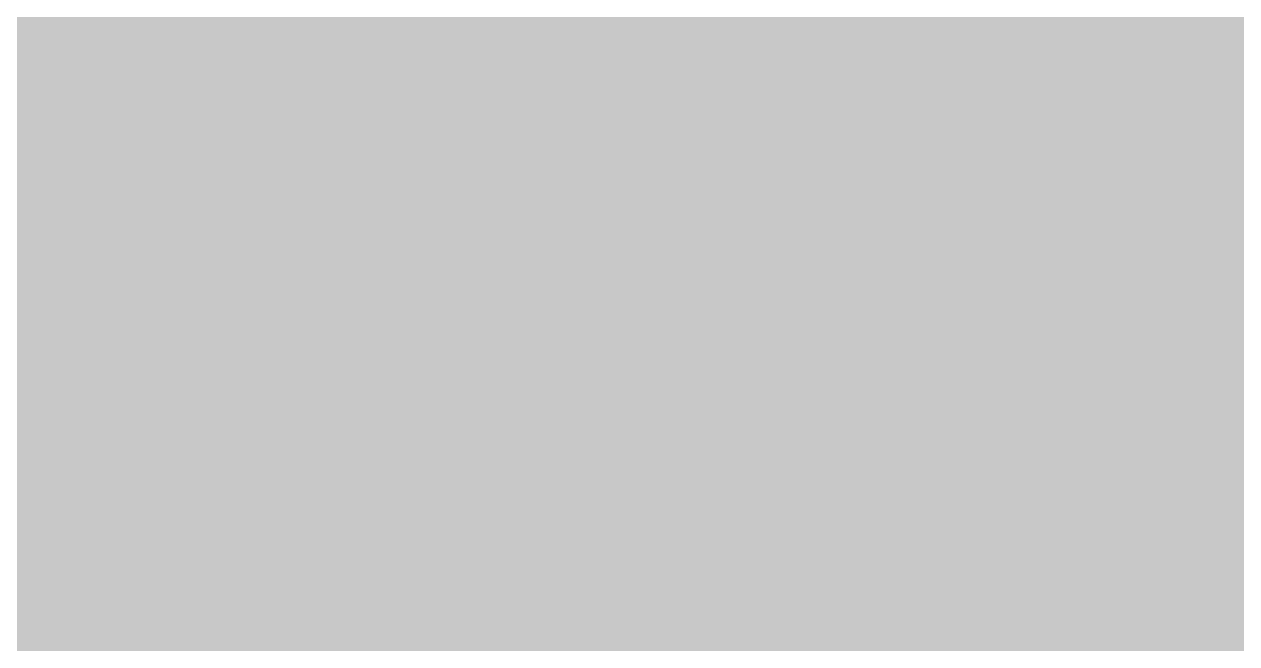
# Model space of a CAD drawing. Header units: metres. Extents: x -208 to 1512, y -277 to 123.
# Drawn here: x 839.411 to 840.303, y -2.105 to -1.649 of the extents above; entities that cross this region are included whole.
import ezdxf

# ---------------------------------------------------------------- set-up
doc = ezdxf.new("R2010")
doc.units = ezdxf.units.M
doc.header["$MEASUREMENT"] = 0
doc.layers.add('330 Dachaufbau', color=7, linetype='Continuous')
doc.layers.add('918 Lageplan Beschriftung.x', color=7, linetype='Continuous')

# ---------------------------------------------------------------- blocks, each defined once
blk = doc.blocks.new('Dachfläche_60_5', base_point=(837.91228, -4.6))
at = {"layer": '330 Dachaufbau', "linetype": 'Continuous', "lineweight": 0, "true_color": 0x000000}
h = blk.add_hatch(color=18, dxfattribs=at)
h.paths.add_polyline_path([(844.09731, -4.5), (844.09716, -4.54333), (844.09697, -4.6), (844.22771, -4.6), (844.24327, 0.07), (843.21228, 0.07), (843.21228, -0.77152), (841.46228, -0.77152), (841.46228, 0.07), (840.45228, 0.07), (840.45228, -0.4), (840.76228, -0.4), (840.76228, -0.73528), (837.91228, -0.73528), (837.91228, -4.5)])
h.paths.add_polyline_path([(843.18728, -3.79873), (841.48728, -3.79873), (841.48728, -2.1975), (843.18728, -2.1975)], flags=0)
h.paths.add_polyline_path([(840.24913, -2.1975), (840.24913, -3.79873), (838.54913, -3.79873), (838.54913, -2.1975)], flags=0)

msp = doc.modelspace()

# ---------------------------------------------------------------- block references
at = {"layer": '330 Dachaufbau', "color": 7, "linetype": 'Continuous', "lineweight": 18}
msp.add_blockref('Dachfläche_60_5', (837.91228, -4.6), dxfattribs=at)

# ---------------------------------------------------------------- next in the draw order: hatches: boundary and pattern name
at = {"layer": '918 Lageplan Beschriftung.x', "linetype": 'Continuous', "lineweight": 0, "true_color": 0x3f0000}
msp.add_hatch(color=18, dxfattribs=at).paths.add_polyline_path([(825.31254, -15.07), (830.63228, -15.07), (830.63228, -15.97), (838.86228, -15.97), (838.86228, -15.07), (844.19207, -15.07), (844.24254, 0.07), (838.34728, 0.07), (838.34728, 0.8), (831.14728, 0.8), (831.14728, 0.07), (825.25702, 0.07)])

doc.saveas('drawing.dxf')
